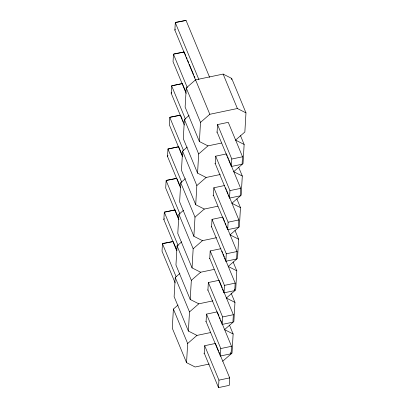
<?xml version="1.0" encoding="UTF-8"?>
<svg xmlns="http://www.w3.org/2000/svg" width="408" height="408" viewBox="0 0 408 408"><rect width="100%" height="100%" fill="white"/><g stroke="black" fill="none" stroke-linecap="round" stroke-linejoin="round"><path stroke-width="0.61" d="M176.751 250.752L163.863 219.642L164.296 212.18L175.037 209.926L178.928 219.32M180.418 187.578L167.53 156.463L167.963 149.002L178.704 146.752L182.595 156.147M184.329 124.986L171.202 93.289L171.635 85.828L182.376 83.574L185.538 91.208M195.539 80.009L174.869 30.11L175.302 22.649L176.46 22.165L186.043 20.4L209.63 77.342M178.056 305.021L173.4 309.065L172.288 328.221L186.548 362.651L195.141 366.996L209.227 364.043M179.892 273.431L175.236 277.481L174.124 296.631L188.384 331.061L196.972 335.407L210.451 332.581M181.723 241.847L177.067 245.891L175.955 265.042L190.22 299.477L198.808 303.817L212.899 300.864M183.559 210.258L178.903 214.302L177.791 233.453L192.056 267.888L200.644 272.228L214.118 269.408M185.395 178.668L180.739 182.718L179.627 201.868L193.887 236.298L202.475 240.644L216.566 237.691M187.231 147.079L182.575 151.128L181.463 170.279L195.723 204.709L204.311 209.054L217.79 206.229M189.062 115.495L184.406 119.539L183.294 138.689L197.559 173.125L206.147 177.465L220.238 174.512M222.707 361.218L232.019 353.124L233.131 333.974L224.543 329.628L233.85 321.535L234.962 302.384L226.374 298.044L235.686 289.95L236.798 270.8L228.21 266.455L237.522 258.361L238.634 239.21L230.046 234.865L239.358 226.772L240.47 207.621L231.877 203.276L241.189 195.187L242.301 176.032L233.713 171.691L243.025 163.598L244.137 144.447L235.549 140.102L244.861 132.008L245.973 112.858L231.708 78.423L223.12 74.083L195.554 79.856L186.242 87.95L185.13 107.105L199.39 141.535L207.983 145.875L221.457 143.055M186.548 362.651L187.66 343.5L173.4 309.065M188.384 331.061L189.496 311.911L175.236 277.481M190.22 299.477L191.332 280.322L177.067 245.891M192.056 267.888L193.168 248.737L178.903 214.302M193.887 236.298L194.999 217.148L180.739 182.718M195.723 204.709L196.834 185.558L182.575 151.128M197.559 173.125L198.671 153.969L184.406 119.539M199.39 141.535L200.506 122.385L186.242 87.95M220.259 355.128L229.689 377.89L229.255 385.351L218.515 387.6L204.255 353.17L204.689 345.709L215.424 343.454L218.571 351.043M222.34 324.125L231.525 346.3L231.091 353.762L220.351 356.011L206.086 321.58L206.519 314.119L217.26 311.87M223.931 291.95L233.356 314.711L232.922 322.172L222.187 324.426L207.922 289.991L208.355 282.53L219.096 280.281L222.238 287.864M226.006 260.947L235.192 283.121L234.758 290.588L224.018 292.837L209.758 258.402L210.191 250.94L220.932 248.691M227.843 229.357L237.028 251.537L236.594 258.998L225.854 261.248L211.589 226.817L212.022 219.356L222.763 217.102L224.701 221.774M228.47 194.856L238.864 219.948L238.43 227.409L227.69 229.658L213.425 195.228L213.858 187.767L224.599 185.518M228.852 159.763L240.695 188.358L240.261 195.82L229.52 198.074L215.261 163.639L215.694 156.177L226.435 153.928L227.159 155.678M217.097 132.054L217.53 124.588L228.271 122.339L242.531 156.774L242.097 164.235L231.356 166.484L217.097 132.054L216.719 132.131M231.637 79.662L231.708 78.423M218.515 387.6L218.948 380.139L204.689 345.709M220.351 356.011L220.784 348.549L206.519 314.119M222.187 324.426L222.615 316.96L208.355 282.53M224.018 292.837L224.451 285.376L210.191 250.94M225.854 261.248L226.287 253.786L212.022 219.356M227.69 229.658L228.123 222.197L213.858 187.767M229.52 198.074L229.954 190.613L215.694 156.177M231.356 166.484L231.79 159.023L217.53 124.588M174.869 30.11L175.302 29.121M171.202 93.289L171.635 92.295M167.53 156.463L167.963 155.474M163.863 219.642L164.296 218.647M200.506 122.385L209.814 114.291L237.385 108.513L245.973 112.858M198.671 153.969L207.983 145.875M196.834 185.558L206.147 177.465M194.999 217.148L204.311 209.054M193.168 248.737L202.475 240.644M191.332 280.322L200.644 272.228M189.496 311.911L198.808 303.817M187.66 343.5L196.972 335.407M186.043 20.4L175.302 22.649L198.89 79.591M182.376 83.574L171.635 85.828L185.492 119.289M178.704 146.752L167.963 149.002L181.825 182.463M231.79 159.023L242.531 156.774M214.883 163.72L215.261 163.639M229.954 190.613L240.695 188.358M213.053 195.304L213.425 195.228M175.037 209.926L164.296 212.18L178.153 245.641M228.123 222.197L238.864 219.948M211.216 226.894L211.589 226.817M226.287 253.786L237.028 251.537M209.381 258.483L209.758 258.402M224.451 285.376L235.192 283.121M207.544 290.073L207.922 289.991M222.615 316.96L233.356 314.711M205.714 321.657L206.086 321.58M220.784 348.549L231.525 346.3M203.878 353.246L204.255 353.17M218.948 380.139L229.689 377.89M223.12 74.083L237.385 108.513M240.511 135.691L244.137 144.447M238.675 167.28L242.301 176.032M184.452 52.576L185.91 56.095M186.4 57.273L187.129 59.032M187.614 60.206L188.588 62.557M189.317 64.316L193.693 74.883M194.177 76.056L194.907 77.816M227.644 156.845L228.368 158.595M195.554 79.856L209.814 114.291M236.844 198.869L240.47 207.621M187.328 87.7L173.471 54.238L174.624 53.749L184.212 51.989L173.471 54.238L173.038 61.7L186.165 93.401M225.568 187.848L226.292 189.603M226.777 190.771L227.985 193.688M235.008 230.454L238.634 239.21M180.785 115.75L182.243 119.274M182.728 120.447L183.457 122.206M225.18 222.941L225.91 224.691M226.389 225.859L227.358 228.194M233.172 262.043L236.798 270.8M183.661 150.873L169.799 117.412L170.957 116.928L180.54 115.163L169.799 117.412L169.366 124.879L182.498 156.575M221.896 251.027L222.62 252.776M223.105 253.944L224.313 256.861M224.798 258.029L225.522 259.779M234.274 289.42L234.758 290.588M231.096 293.046L234.962 302.384M177.113 178.928L179.79 185.385M222.722 289.032L223.446 290.787M229.505 325.222L233.131 333.974M179.989 214.052L166.132 180.591L167.285 180.101L176.873 178.342L166.132 180.591L165.699 188.052L178.826 219.754M217.505 312.452L218.953 315.955M219.438 317.118L220.162 318.872M220.646 320.04L221.855 322.957M230.607 352.594L231.091 353.762M173.446 242.102L176.848 250.323M219.05 352.211L219.779 353.96M176.078 276.639L162.46 243.765L163.618 243.28L173.201 241.516L162.46 243.765L162.027 251.226L175.16 282.928"/></g></svg>
